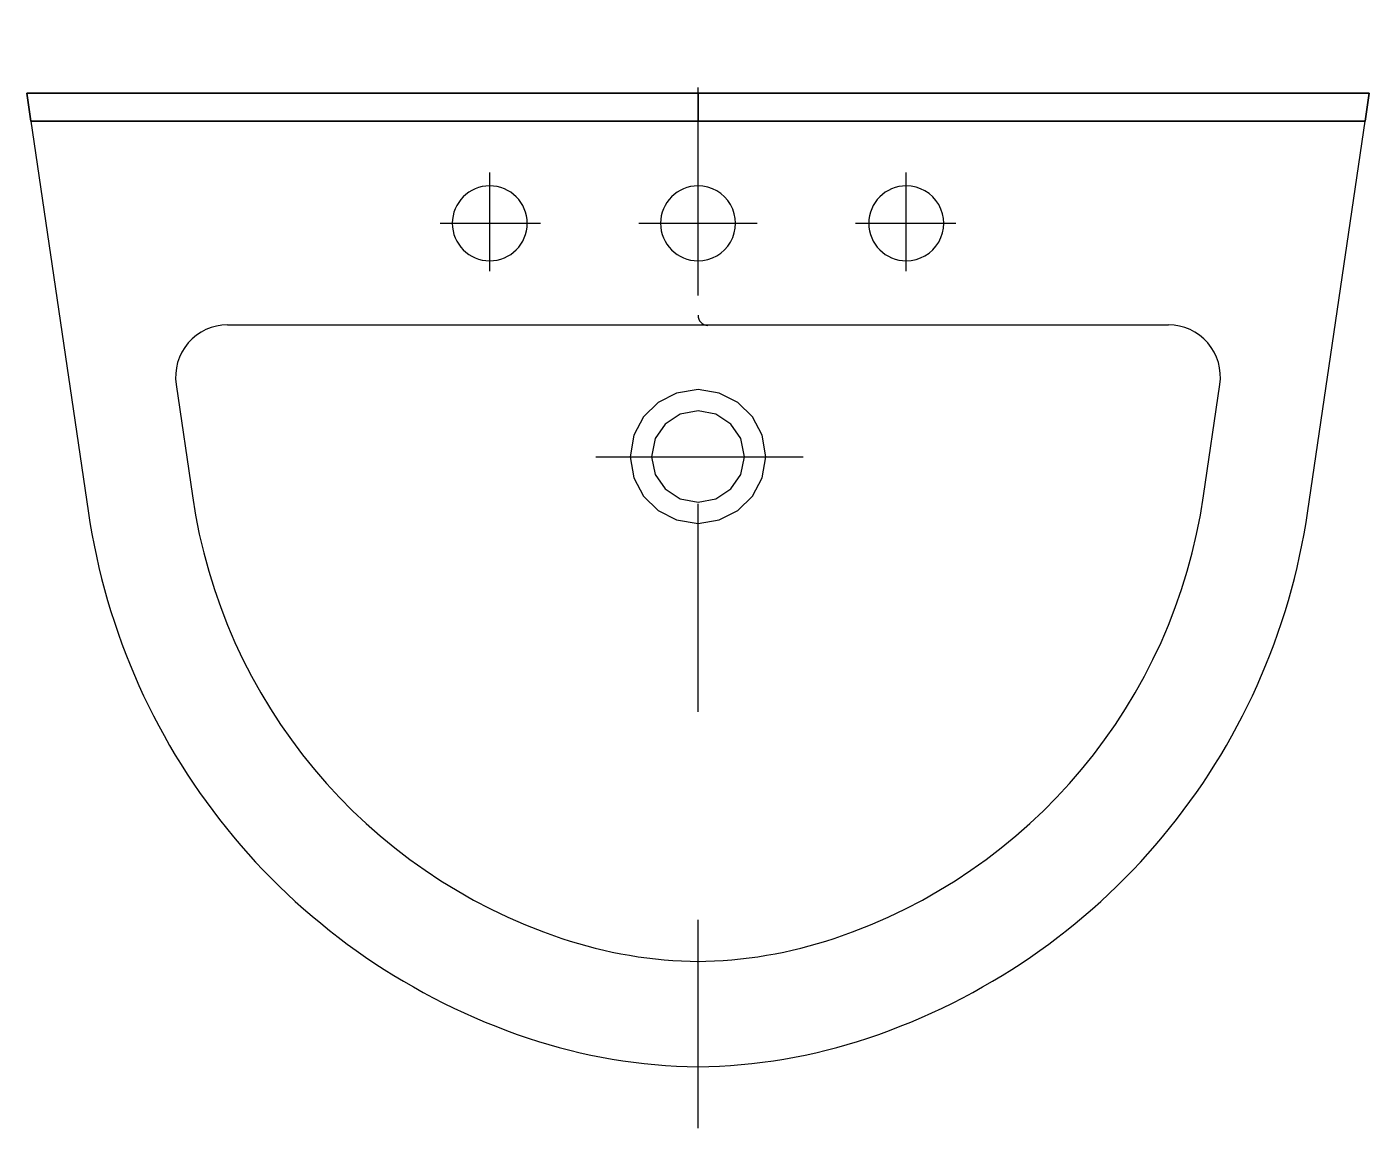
# Model space of a CAD drawing. Extents: x -482.391 to -481.746, y 360.753 to 361.282.
import ezdxf

# ---------------------------------------------------------------- set-up
doc = ezdxf.new("R2010")
doc.units = 0
doc.header["$LTSCALE"] = 0.2
doc.header["$MEASUREMENT"] = 0
doc.linetypes.add('AXES', pattern=[0.54, 0.3, -0.08, 0.08, -0.08])
doc.linetypes.add('CONTINU', pattern=[0])
doc.layers.get('0').update_dxf_attribs({"linetype": 'CONTINUOUS'})
doc.layers.add('DECA_EIXOS', color=5, linetype='AXES')

msp = doc.modelspace()

# ---------------------------------------------------------------- linework, layer by layer
at = {"linetype": 'CONTINUOUS', "flags": 128}
msp.add_lwpolyline([(-482.38875, 361.2362), (-482.39074, 361.24978), (-481.7461, 361.24978), (-481.74809, 361.2362), (-482.38875, 361.2362)], dxfattribs=at)
for points in [[(-482.06842, 361.24978), (-482.39074, 361.24978), (-482.38875, 361.2362), (-482.06842, 361.2362)], [(-481.7461, 361.24978), (-482.06842, 361.24978), (-482.06842, 361.2362), (-481.74809, 361.2362)]]:
    msp.add_lwpolyline(points, close=True, dxfattribs=at)
at = {"linetype": 'CONTINU'}
for points in [[(-482.38875, 361.2362), (-482.36126, 361.04904)], [(-481.77558, 361.04903), (-481.74809, 361.2362)], [(-482.29433, 361.13838), (-481.84251, 361.13838)], [(-482.31906, 361.10975), (-482.31121, 361.05624)], [(-481.82564, 361.05624), (-481.81778, 361.10975)], [(-482.06842, 361.1073), (-482.07867, 361.10567), (-482.08758, 361.10112), (-482.09462, 361.09418), (-482.09924, 361.08536), (-482.10092, 361.07507)], [(-482.03592, 361.07507), (-482.0376, 361.08536), (-482.04222, 361.09418), (-482.04926, 361.10112), (-482.05818, 361.10567), (-482.06842, 361.1073)], [(-482.06842, 361.09718), (-482.07706, 361.09546), (-482.08414, 361.09075), (-482.08892, 361.08376), (-482.09069, 361.07507)], [(-482.04615, 361.07507), (-482.04793, 361.08376), (-482.0527, 361.09075), (-482.05978, 361.09546), (-482.06842, 361.09718)], [(-482.10092, 361.07507), (-482.09924, 361.06501), (-482.09462, 361.05619), (-482.08758, 361.04924), (-482.07867, 361.04469), (-482.06842, 361.04306)], [(-482.09069, 361.07507), (-482.08892, 361.0666), (-482.08414, 361.05961), (-482.07706, 361.0549), (-482.06842, 361.05318)], [(-482.06842, 361.05318), (-482.05978, 361.0549), (-482.0527, 361.05961), (-482.04793, 361.0666), (-482.04615, 361.07507)], [(-482.06842, 361.04306), (-482.05818, 361.04469), (-482.04926, 361.04924), (-482.04222, 361.05619), (-482.0376, 361.06501), (-482.03592, 361.07507)]]:
    msp.add_lwpolyline(points, dxfattribs=at)
for points in [[(-482.16842, 361.2052, 1), (-482.16842, 361.16919)], [(-482.16842, 361.16919, 1), (-482.16842, 361.2052)], [(-482.06842, 361.2052, 1), (-482.06842, 361.16919)], [(-482.06842, 361.16919, 1.000011), (-482.06842, 361.2052)], [(-481.96842, 361.2052, 1), (-481.96842, 361.16919)], [(-481.96842, 361.16919, 1.000008), (-481.96842, 361.2052)], [(-482.06842, 361.1431, 0.395348), (-482.06372, 361.13808)], [(-482.29433, 361.13838, 0.457595), (-482.31906, 361.10975)], [(-481.81778, 361.10975, 0.457593), (-481.84251, 361.13838)], [(-482.31121, 361.05624, 0.283278), (-482.13387, 360.84369)], [(-482.00297, 360.84369, 0.283279), (-481.82564, 361.05624)], [(-482.36126, 361.04904, 0.283287), (-482.14994, 360.79574)], [(-481.9869, 360.79574, 0.283279), (-481.77558, 361.04903)], [(-482.13387, 360.84369, 0.078639), (-482.06794, 360.83261)], [(-482.0689, 360.83261, 0.078639), (-482.00297, 360.84369)], [(-482.14994, 360.79574, 0.07864), (-482.06842, 360.78205)], [(-482.06842, 360.78205, 0.078639), (-481.9869, 360.79574)]]:
    msp.add_lwpolyline(points, format="xyb", dxfattribs=at)
at = {"layer": 'DECA_EIXOS'}
for points in [[(-482.06842, 360.75252), (-482.06842, 361.28159)], [(-482.16842, 361.1642), (-482.16842, 361.21156)], [(-481.96842, 361.1642), (-481.96842, 361.21156)], [(-482.19232, 361.1872), (-482.14403, 361.1872)], [(-482.09682, 361.1872), (-482.04003, 361.1872)], [(-481.99282, 361.1872), (-481.94453, 361.1872)], [(-482.11754, 361.07507), (-482.01789, 361.07507)]]:
    msp.add_lwpolyline(points, dxfattribs=at)

doc.saveas('drawing.dxf')
